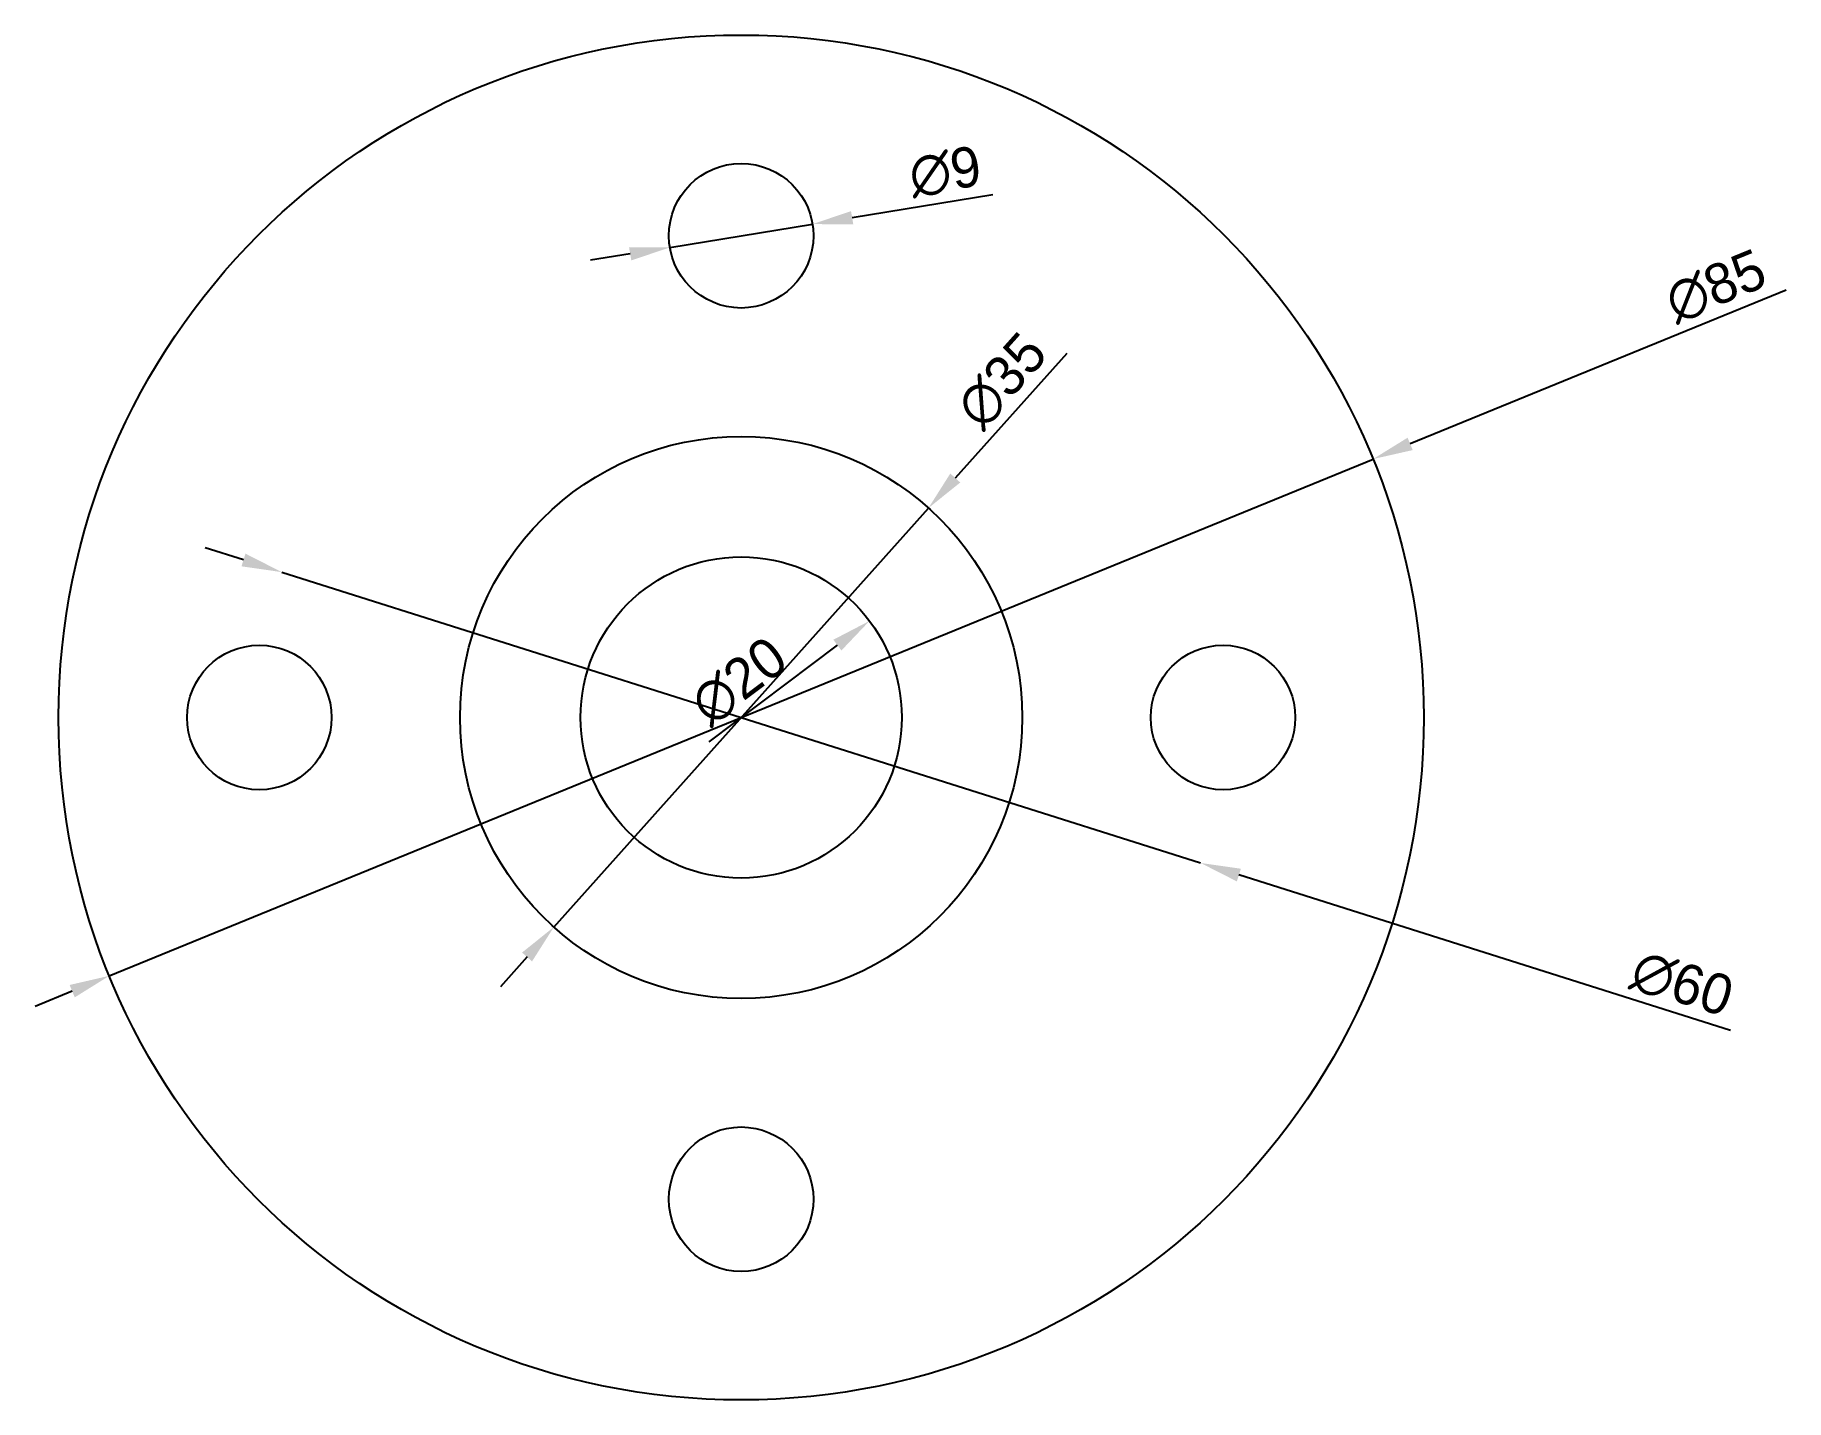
# Model space of a CAD drawing. Header units: millimetres. Extents: x 2003 to 2112, y 790 to 875.
import ezdxf

# ---------------------------------------------------------------- set-up
doc = ezdxf.new("R2010")
doc.units = ezdxf.units.MM
doc.dimstyles.new('ISO-25', dxfattribs={"dimtxt": 2.5, "dimasz": 2.5, "dimexe": 1.25, "dimexo": 0.625, "dimtad": 1, "dimtxsty": 'Standard', "dimcen": 2.5, "dimadec": 0, "dimazin": 0, "dimtfac": 1, "dimtmove": 0, "dimatfit": 3, "dimfxl": 1, "dimarcsym": 0})

# ---------------------------------------------------------------- blocks, each defined once
blk = doc.blocks.new('*D2')
at = {"color": 0, "lineweight": -2}
for p, q in [((2062.21, 865.29), (2053.45, 863.86)), ((2042.1, 862.01), (2050.98, 863.46)), ((2039.63, 861.61), (2037.16, 861.21))]:
    blk.add_line(p, q, dxfattribs=at)
at = {"color": 0}
for points in [[(2053.38, 864.27), (2053.52, 863.45), (2050.98, 863.46)], [(2039.56, 862.02), (2039.7, 861.2), (2042.1, 862.01)]]:
    blk.add_solid(points, dxfattribs=at)
at = {"layer": 'Defpoints', "color": 0}
for p in [(2050.98, 863.46), (2042.1, 862.01)]:
    blk.add_point(p, dxfattribs=at)
at = {"color": 0, "insert": (2059.24, 866.71), "char_height": 2.5, "attachment_point": 5, "rotation": 9.264}
blk.add_mtext('∅9', dxfattribs=at)
blk = doc.blocks.new('*D3')
at = {"color": 0, "lineweight": -2}
blk.add_line((2044.54, 831.23), (2052.53, 837.25), dxfattribs=at)
at = {"color": 0}
blk.add_solid([(2052.28, 837.58), (2052.78, 836.91), (2054.53, 838.75)], dxfattribs=at)
at = {"layer": 'Defpoints', "color": 0}
for p in [(2054.53, 838.75), (2038.55, 826.72)]:
    blk.add_point(p, dxfattribs=at)
at = {"color": 0, "insert": (2046.41, 834.99), "char_height": 2.5, "attachment_point": 5, "rotation": 36.9577}
blk.add_mtext('∅20', dxfattribs=at)
blk = doc.blocks.new('*D4')
at = {"color": 0, "lineweight": -2}
for p, q in [((2066.81, 855.41), (2059.87, 847.65)), ((2034.88, 819.69), (2058.2, 845.78)), ((2033.21, 817.83), (2031.55, 815.96))]:
    blk.add_line(p, q, dxfattribs=at)
at = {"color": 0}
for points in [[(2059.56, 847.93), (2060.18, 847.37), (2058.2, 845.78)], [(2032.9, 818.1), (2033.52, 817.55), (2034.88, 819.69)]]:
    blk.add_solid(points, dxfattribs=at)
at = {"layer": 'Defpoints', "color": 0}
for p in [(2058.2, 845.78), (2034.88, 819.69)]:
    blk.add_point(p, dxfattribs=at)
at = {"color": 0, "insert": (2062.77, 853.71), "char_height": 2.5, "attachment_point": 5, "rotation": 48.2094}
blk.add_mtext('∅35', dxfattribs=at)
blk = doc.blocks.new('*D5')
at = {"color": 0, "lineweight": -2}
for p, q in [((2111.59, 859.35), (2088.19, 849.78)), ((2007.2, 816.65), (2085.88, 848.83)), ((2004.89, 815.7), (2002.58, 814.75))]:
    blk.add_line(p, q, dxfattribs=at)
at = {"color": 0}
for points in [[(2088.03, 850.16), (2088.35, 849.39), (2085.88, 848.83)], [(2004.73, 816.08), (2005.05, 815.31), (2007.2, 816.65)]]:
    blk.add_solid(points, dxfattribs=at)
at = {"layer": 'Defpoints', "color": 0}
for p in [(2085.88, 848.83), (2007.2, 816.65)]:
    blk.add_point(p, dxfattribs=at)
at = {"color": 0, "insert": (2107.22, 859.58), "char_height": 2.5, "attachment_point": 5, "rotation": 22.2488}
blk.add_mtext('∅85', dxfattribs=at)
blk = doc.blocks.new('*D6')
at = {"color": 0, "lineweight": -2}
for p, q in [((2015.56, 842.55), (2013.17, 843.3)), ((2017.94, 841.79), (2075.14, 823.68)), ((2108.13, 813.24), (2077.52, 822.93))]:
    blk.add_line(p, q, dxfattribs=at)
at = {"color": 0}
for points in [[(2015.68, 842.94), (2015.43, 842.15), (2017.94, 841.79)], [(2077.65, 823.32), (2077.4, 822.53), (2075.14, 823.68)]]:
    blk.add_solid(points, dxfattribs=at)
at = {"layer": 'Defpoints', "color": 0}
for p in [(2017.94, 841.79), (2075.14, 823.68)]:
    blk.add_point(p, dxfattribs=at)
at = {"color": 0, "insert": (2105.12, 816.15), "char_height": 2.5, "attachment_point": 5, "rotation": 342.4306}
blk.add_mtext('∅60', dxfattribs=at)

msp = doc.modelspace()

# ---------------------------------------------------------------- linework, layer by layer
for centre, radius in [((2046.539, 832.737), 42.5), ((2046.539, 862.737), 4.5), ((2046.539, 832.737), 17.5), ((2046.539, 832.737), 10), ((2016.539, 832.737), 4.5), ((2076.539, 832.737), 4.5), ((2046.539, 802.737), 4.5)]:
    msp.add_circle(centre, radius)

# ---------------------------------------------------------------- dimensions: what is measured, and where the dimension line sits
for p1, p2, picture, middle in [((2042.098, 862.012), (2050.981, 863.461), '*D2', (2059.541, 864.857)), ((2007.204, 816.645), (2085.875, 848.828), '*D5', (2107.925, 857.849)), ((2017.939, 841.793), (2075.14, 823.681), '*D6', (2104.554, 814.367)), ((2038.549, 826.724), (2054.53, 838.749), '*D3', (2047.538, 833.488))]:
    dim = msp.add_diameter_dim_2p(p1=p1, p2=p2, dimstyle='ISO-25')
    dim.commit()
    dim.dimension.update_dxf_attribs({"geometry": picture, "text_midpoint": middle, "dimtype": 163})
dim = msp.add_diameter_dim_2p(p1=(2034.877, 819.689), p2=(2058.202, 845.784), dimstyle='ISO-25')
dim.commit()
dim.dimension.update_dxf_attribs({"geometry": '*D4', "text_midpoint": (2062.774, 853.713)})

doc.saveas('drawing.dxf')
